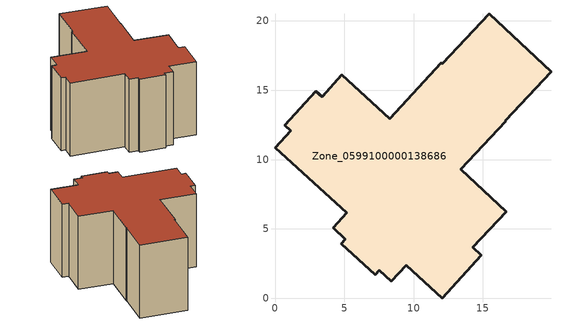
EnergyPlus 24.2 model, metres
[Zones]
Zone_0599100000138686
 floor ground (C_G): 14.25,3.65 14.88,3.08 12.07,0 9.47,2.38 8.4,1.21 7.54,2 7.24,1.67 4.78,3.92 5.07,4.25 4.19,5.06 5.16,6.15 0,10.85 1.13,12.08 0.69,12.49 2.95,14.94 3.4,14.53 4.83,16.11 8.29,12.94 12,16.99 12.08,16.91 15.45,20.51 19.91,16.32 16.61,12.8 16.66,12.75 13.42,9.3 16.68,6.24 z0
 wall outside (C_F): 12,16.99 8.29,12.94 4.83,16.11 3.4,14.53 2.95,14.94 0.69,12.49 1.13,12.08 0,10.85 5.16,6.15 4.19,5.06 5.07,4.25 4.78,3.92 7.24,1.67 7.54,2 8.4,1.21 9.47,2.38 12.07,0 14.88,3.08 14.25,3.65 16.68,6.24 13.42,9.3 16.66,12.75 16.61,12.8 19.91,16.32 15.45,20.51 12.08,16.91 12,16.99 z0:9.94
 roof outside (C_R): 14.88,3.08 14.25,3.65 16.68,6.24 13.42,9.3 16.66,12.75 16.61,12.8 19.91,16.32 15.45,20.51 12.08,16.91 12,16.99 8.29,12.94 4.83,16.11 3.4,14.53 2.95,14.94 0.69,12.49 1.13,12.08 0,10.85 5.16,6.15 4.19,5.06 5.07,4.25 4.78,3.92 7.24,1.67 7.54,2 8.4,1.21 9.47,2.38 12.07,0 z9.94
[BUILDING]
Pand.0599100000138686: North Axis=0; Terrain=City; Loads Convergence Tolerance Value=0.04; Temperature Convergence Tolerance Value=0.4; Solar Distribution=FullExterior; Maximum Number of Warmup Days=25; Minimum Number of Warmup Days=1
[Site:Location]
Rotterdam.The.Hague.AP_ZH_NLD Design_Conditions: Latitude=51.96; Longitude=4.45; Time Zone=1; Elevation=-4.5
[SITE:GROUNDTEMPERATURE:BUILDINGSURFACE]
18, 18, 18, 18, 18, 18, 18, 18, 18, 18, 18, 18
[MATERIAL] Thermal Absorptance=0.9; Solar Absorptance=0.7; Visible Absorptance=0.7
Name | Roughness | Thickness | Conductivity | Density | Specific Heat
G.D.1965 | MediumSmooth | 0.15 | 1 | 540 | 1210
F.D.1965 | Rough | 0.3 | 0.857143 | 1920 | 840
R.D.1965 | MediumRough | 0.2 | 0.08 | 1500 | 1000
[CONSTRUCTION]
C_G: G.D.1965
C_F: F.D.1965
C_R: R.D.1965
[ZONE]
Zone_0599100000138686: Type=1; Multiplier=1; Ceiling Height=Autocalculate; Volume=Autocalculate; Floor Area=autocalculate; Part of Total Floor Area=Yes
[ZONEINFILTRATION:DESIGNFLOWRATE]
Infil_Zone_0599100000138686: Zone or ZoneList or Space or SpaceList=Zone_0599100000138686; Schedule=AlwaysOn; Design Flow Rate Calculation Method=Flow/Area; Flow Rate per Floor Area=0.0042; Constant Term Coefficient=1; Temperature Term Coefficient=0; Velocity Term Coefficient=0; Velocity Squared Term Coefficient=0
[HVACTEMPLATE:ZONE:IDEALLOADSAIRSYSTEM]
Zone_0599100000138686: Maximum Heating Supply Air Temperature=50; Minimum Cooling Supply Air Temperature=13; Maximum Heating Supply Air Humidity Ratio=0.0156; Minimum Cooling Supply Air Humidity Ratio=0.0077; Heating Limit=NoLimit; Cooling Limit=NoLimit; Dehumidification Control Type=ConstantSensibleHeatRatio; Cooling Sensible Heat Ratio=0.7; Dehumidification Setpoint=60; Humidification Control Type=None; Humidification Setpoint=30; Outdoor Air Method=None; Outdoor Air Flow Rate per Person=0.00944; Outdoor Air Flow Rate per Zone Floor Area=0; Outdoor Air Flow Rate per Zone=0; Demand Controlled Ventilation Type=None; Outdoor Air Economizer Type=NoEconomizer; Heat Recovery Type=None; Sensible Heat Recovery Effectiveness=0.7; Latent Heat Recovery Effectiveness=0.65
[ZONECONTROL:THERMOSTAT]
ThermostatControl_Zone_0599100000138686: Zone or ZoneList=Zone_0599100000138686; Control Type Schedule=DualSetpointControlType; Control 1=Thermostat_Zone_0599100000138686; Temperature Difference Between Cutout And Setpoint=0
[THERMOSTATSETPOINT:DUALSETPOINT]
Thermostat_Zone_0599100000138686: Heating Setpoint Temperature Schedule=HeatingSetpoint_Zone_0599100000138686; Cooling Setpoint Temperature Schedule=CoolingSetpoint_Zone_0599100000138686
[SCHEDULE:COMPACT]
HeatingSetpoint_Zone_0599100000138686: Through: 12/31, For: AllDays, Until: 24:00, 21
CoolingSetpoint_Zone_0599100000138686: Through: 12/31, For: AllDays, Until: 24:00, 24
DualSetpointControlType: Through: 12/31, For: AllDays, Until: 24:00, 4
AlwaysOn: Through: 12/31, For: AllDays, Until: 24:00, 1
